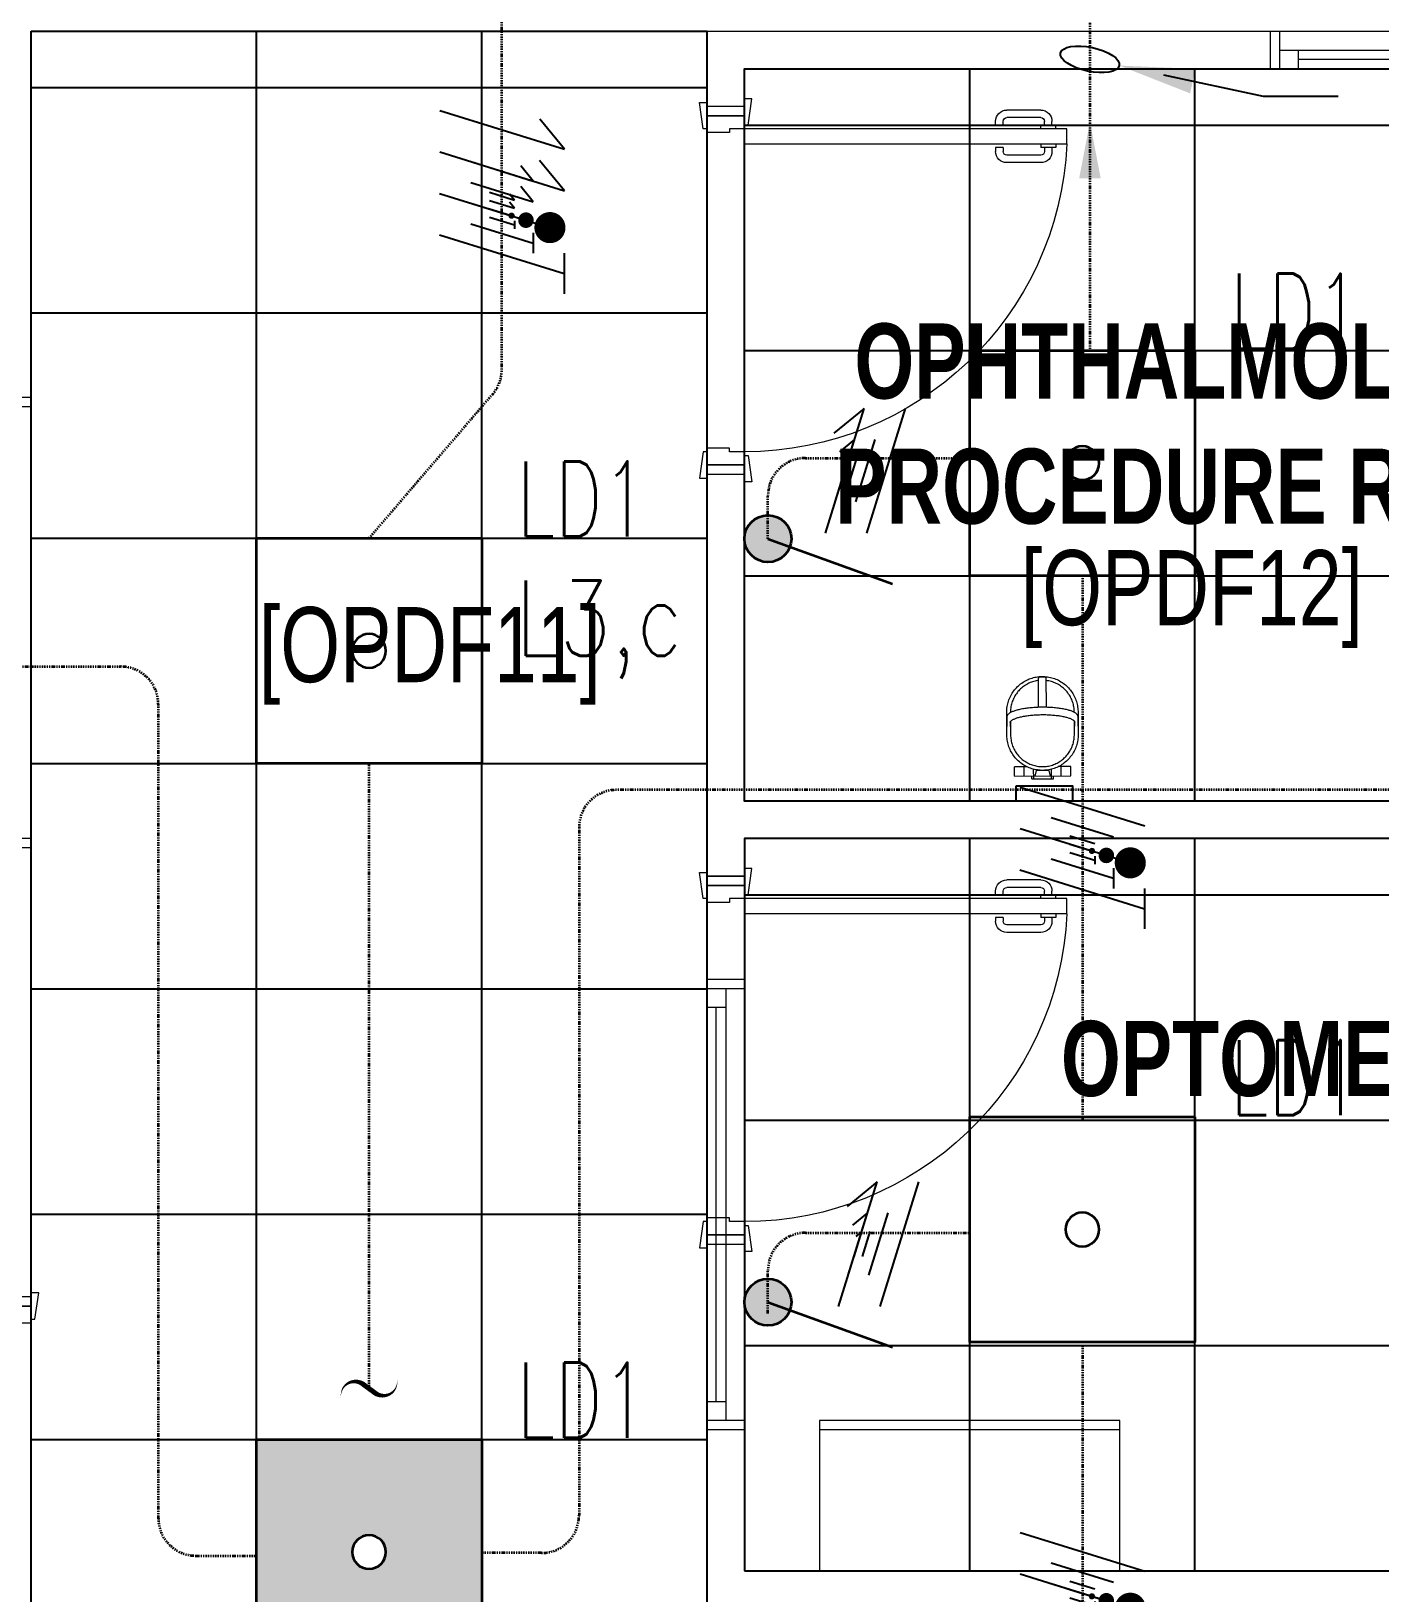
# Model space of a CAD drawing. Extents: x -12260 to 184725, y -29287 to 19916.
# Drawn here: x 14376 to 17968, y -6869 to -2710 of the extents above; entities that cross this region are included whole.
import ezdxf
from ezdxf import colors
from ezdxf.entities.mleader import LeaderData, LeaderLine
from ezdxf.enums import TextEntityAlignment as Align
from ezdxf.math import Vec2, Vec3

# ---------------------------------------------------------------- set-up
doc = ezdxf.new("R2010")
doc.units = 0
doc.header["$LTSCALE"] = 0.25
doc.linetypes.add('DASHDOT', pattern=[25.4, 12.7, -6.35, 0, -6.35])
for name, color, linetype, lineweight in [('01-First Floor-FUR$0$72_EGR_BASE_TEXT', 252, 'Continuous', 5), ('01-First Floor-FUR$0$Aluminum', 251, 'Continuous', 5), ('01-First Floor-FUR$0$LOADING', 253, 'Continuous', 5), ('01-First Floor-FUR$0$Walls', 251, 'Continuous', 5), ('01-First Floor-FUR$0$Wooden Joinery', 251, 'Continuous', 5), ('E-LITE-CIRC', 6, 'Continuous', 25), ('E-LITE-CIRC-NUMB', 6, 'Continuous', 25), ('E-LITE-CLNG', 150, 'Continuous', 35), ('E-LITE-CLNG-CNDT', 6, 'DASHDOT', 35), ('E-LITE-CLNG-CNDT @ 100', 6, 'DASHDOT', 35), ('E-LITE-CTRL', 6, 'Continuous', 25), ('E-LITE-IDEN', 6, 'Continuous', 25), ('E-LITE-SWCH @ 100', 3, 'Continuous', 35), ('E-LITE-TEXT', 6, 'Continuous', 25), ('E-POWR-WIRE', 6, 'Continuous', 25), ('E-POWR-WIRE @ 100', 6, 'Continuous', 25), ('E-POWR-WIRE @ 20', 6, 'Continuous', 25), ('E-POWR-WIRE @ 50', 6, 'Continuous', 25)]:
    doc.layers.add(name, color=color, linetype=linetype, lineweight=lineweight)
doc.layers.add('01-First Floor-FUR$0$FALSE CEILING', color=251, linetype='Continuous')
doc.layers.add('E-LIGHTING CONDUIT', color=6, linetype='Continuous')
doc.styles.add('01-First Floor-FUR$0$X3G_ENTITY_9EC9', font='swisscl.ttf', dxfattribs={"height": 0.2})
doc.styles.add('01-First Floor-FUR$0$X3G_ENTITY_9F38', font='swisscl.ttf', dxfattribs={"height": 0.2})
doc.styles.add('DC_Elc_Romans', font='elc_romans.shx', dxfattribs={"width": 0.7})
doc.styles.add('DC_SIMPLEX', font='SIMPLEX.shx', dxfattribs={"width": 0.7})

# ---------------------------------------------------------------- blocks, each defined once
blk = doc.blocks.new('*U34')
blk.add_hatch(color=256).paths.add_polyline_path([(-0.625, 0.625, 1), (-0.625, -0.625, 1)])
blk.add_line((-0.625, 0), (-3.947, 1.2))
blk.add_circle((-0.625, 0), 0.625)
at = {"layer": 'E-LITE-CTRL', "style": 'DC_SIMPLEX', "width": 0.7, "flags": 8}
blk.add_attdef('CONTROL', (-26.627, -10.116), '', height=2, rotation=360, dxfattribs=at)
at = {"layer": 'E-LITE-IDEN', "style": 'DC_SIMPLEX', "width": 0.7, "flags": 8}
blk.add_attdef('TYPE', text='', height=2, rotation=360, dxfattribs=at).set_placement((-31.991, -10.116), align=Align.RIGHT)
blk = doc.blocks.new('CD-CUT')
at = {"linetype": 'Continuous'}
blk.add_lwpolyline([(-30.4, 100, 0, 1.75, 0), (-13.9, 97.3, 1.75, 17.5, -0.545095), (15.4, 21.1, 17.5, 17.5, 0), (-15.4, -21.1, 17.5, 1.75, 0.545095), (13.9, -97.3, 1.75, 0, 0), (30.4, -100, 0, 0, 0)], format="xyseb", dxfattribs=at)
blk = doc.blocks.new('DC_Arrow-ArrowEllipse')
at = {"color": 0}
blk.add_ellipse((0, 0), major_axis=(0.4, 0), ratio=0.4, dxfattribs=at)
at = {"color": 0, "ltscale": 0.5}
blk.add_solid([(-1.4, 0.167), (-0.4, 0), (-1.4, -0.167)], dxfattribs=at)
blk = doc.blocks.new('*U17')
blk.add_hatch(color=256).paths.add_polyline_path([(-0.287, 0), (0, -1.5), (0.287, 0)])
blk = doc.blocks.new('*U24')
blk.add_lwpolyline([(-300, 300), (-300, -300), (300, -300), (300, 300)], close=True)
blk.add_circle((0, 0), 45)
at = {"layer": 'E-LITE-CIRC-NUMB', "style": 'DC_SIMPLEX', "width": 0.7, "flags": 8}
blk.add_attdef('CIRCUIT', text='', height=200, rotation=0, dxfattribs=at).set_placement((-473.9, 300), align=Align.RIGHT)
at = {"layer": 'E-LITE-CTRL', "style": 'DC_SIMPLEX', "width": 0.7, "flags": 8}
blk.add_attdef('CONTROL', (1118.9, -935), '', height=200, rotation=360, dxfattribs=at)
at = {"layer": 'E-LITE-IDEN', "style": 'DC_SIMPLEX', "width": 0.7, "flags": 8}
blk.add_attdef('TYPE', (460.4, 457.6), '', height=200, rotation=360, dxfattribs=at)
blk = doc.blocks.new('*U233')
h = blk.add_hatch(color=254)
h.dxf.hatch_style = 1
h.paths.add_polyline_path([(-300, 300), (-300, -300), (300, -300), (300, 300)])
edge = h.paths.add_edge_path(flags=16)
edge.add_arc((0, 0), 45, 0, 360)
blk.add_lwpolyline([(-300, 300), (-300, -300), (300, -300), (300, 300)], close=True)
blk.add_circle((0, 0), 45)
at = {"layer": 'E-LITE-CIRC-NUMB', "style": 'DC_SIMPLEX', "width": 0.7, "flags": 8}
blk.add_attdef('CIRCUIT', text='', height=200, rotation=0, dxfattribs=at).set_placement((-473.9, 300), align=Align.RIGHT)
at = {"layer": 'E-LITE-CTRL', "style": 'DC_SIMPLEX', "width": 0.7, "flags": 8}
blk.add_attdef('CONTROL', (1118.9, -935), '', height=200, rotation=360, dxfattribs=at)
at = {"layer": 'E-LITE-IDEN', "style": 'DC_SIMPLEX', "width": 0.7, "flags": 8}
blk.add_attdef('TYPE', (460.4, 457.6), '', height=200, rotation=360, dxfattribs=at)
blk = doc.blocks.new('*U43')
for p, q in [((-1.658, 1.617), (1.663, 0.587)), ((-1.66, 0.515), (1.66, -0.515)), ((-1.663, -0.587), (1.658, -1.617)), ((1.659, -1.078), (1.657, -2.157))]:
    blk.add_line(p, q)
at = {"const_width": 0.414}
blk.add_lwpolyline([(1.278, -0.19, 1), (1.277, -0.604, 1)], format="xyb", close=True, dxfattribs=at)
blk = doc.blocks.new('*U780')
at = {"layer": 'E-POWR-WIRE @ 100', "xscale": 100, "yscale": 100, "zscale": 100}
blk.add_blockref('*U43', (17176, -4885, -0.1), dxfattribs=at)
at = {"layer": 'E-POWR-WIRE @ 20', "xscale": 20, "yscale": 20, "zscale": 20}
blk.add_blockref('*U43', (17176, -4885, -0.1), dxfattribs=at)
at = {"layer": 'E-POWR-WIRE @ 50', "xscale": 50, "yscale": 50, "zscale": 50}
blk.add_blockref('*U43', (17176, -4885, -0.1), dxfattribs=at)
blk = doc.blocks.new('*U46')
for p, q in [((-0.515, -1.66), (0.515, 1.66)), ((0.515, 1.66), (-0.287, 1.001)), ((0.587, -1.663), (1.617, 1.658))]:
    blk.add_line(p, q)
blk = doc.blocks.new('*U830')
at = {"layer": 'E-POWR-WIRE @ 100', "xscale": 100, "yscale": 100, "zscale": 100}
blk.add_blockref('*U46', (16543.1, -3880.4), dxfattribs=at)
at = {"layer": 'E-POWR-WIRE @ 20', "xscale": 20, "yscale": 20, "zscale": 20}
blk.add_blockref('*U46', (16543.1, -3880.4), dxfattribs=at)
at = {"layer": 'E-POWR-WIRE @ 50', "xscale": 50, "yscale": 50, "zscale": 50}
blk.add_blockref('*U46', (16543.1, -3880.4), dxfattribs=at)
blk = doc.blocks.new('*U831')
at = {"layer": 'E-POWR-WIRE @ 100', "xscale": 100, "yscale": 100, "zscale": 100}
blk.add_blockref('*U46', (16578.3, -5939.8), dxfattribs=at)
at = {"layer": 'E-POWR-WIRE @ 20', "xscale": 20, "yscale": 20, "zscale": 20}
blk.add_blockref('*U46', (16578.3, -5939.8), dxfattribs=at)
at = {"layer": 'E-POWR-WIRE @ 50', "xscale": 50, "yscale": 50, "zscale": 50}
blk.add_blockref('*U46', (16578.3, -5939.8), dxfattribs=at)
blk = doc.blocks.new('*U858')
at = {"layer": 'E-POWR-WIRE @ 100', "xscale": 100, "yscale": 100, "zscale": 100}
blk.add_blockref('*U43', (17176, -6870, -0.1), dxfattribs=at)
at = {"layer": 'E-POWR-WIRE @ 20', "xscale": 20, "yscale": 20, "zscale": 20}
blk.add_blockref('*U43', (17176, -6870, -0.1), dxfattribs=at)
at = {"layer": 'E-POWR-WIRE @ 50', "xscale": 50, "yscale": 50, "zscale": 50}
blk.add_blockref('*U43', (17176, -6870, -0.1), dxfattribs=at)
blk = doc.blocks.new('*U42')
for p, q in [((-1.655, 2.719), (1.665, 1.689)), ((1.665, 1.689), (1.006, 2.491)), ((-1.658, 1.617), (1.663, 0.587)), ((1.663, 0.587), (1.004, 1.389)), ((-1.66, 0.515), (1.66, -0.515)), ((-1.663, -0.587), (1.658, -1.617)), ((1.659, -1.078), (1.657, -2.157))]:
    blk.add_line(p, q)
at = {"const_width": 0.414}
blk.add_lwpolyline([(1.278, -0.19, 1), (1.277, -0.604, 1)], format="xyb", close=True, dxfattribs=at)
blk = doc.blocks.new('*U944')
at = {"layer": 'E-POWR-WIRE @ 100', "xscale": 100, "yscale": 100, "zscale": 100}
blk.add_blockref('*U42', (15630, -3193.3), dxfattribs=at)
at = {"layer": 'E-POWR-WIRE @ 20', "xscale": 20, "yscale": 20, "zscale": 20}
blk.add_blockref('*U42', (15630, -3193.3), dxfattribs=at)
at = {"layer": 'E-POWR-WIRE @ 50', "xscale": 50, "yscale": 50, "zscale": 50}
blk.add_blockref('*U42', (15630, -3193.3), dxfattribs=at)
blk = doc.blocks.new('01-First Floor-FUR$0$A$C72370EFE')
at = {"layer": '01-First Floor-FUR$0$Wooden Joinery'}
for p, q in [((-0.01, -0.04), (-0.02, -0.04)), ((-0.01, -0.03), (-0.01, -0.07)), ((0, -0.03), (-0.01, -0.03)), ((0.04, -0.03), (0.05, -0.03)), ((0.05, -0.03), (0.05, -0.07)), ((0.05, -0.04), (0.06, -0.04)), ((-0.05, -0.07), (-0.05, -0.16)), ((-0.03, -0.07), (-0.03, -0.16)), ((-0.01, -0.06), (-0.02, -0.06)), ((0, -0.07), (-0.01, -0.07)), ((0.04, -0.07), (0.05, -0.07)), ((0.05, -0.06), (0.06, -0.06)), ((0.07, -0.07), (0.07, -0.16)), ((0.09, -0.07), (0.09, -0.16)), ((-0.01, -0.17), (-0.02, -0.17)), ((-0.01, -0.19), (-0.02, -0.19)), ((-0.01, -0.17), (-0.01, -0.19)), ((0.05, -0.17), (0.06, -0.17)), ((0.05, -0.17), (0.05, -0.19)), ((0.05, -0.19), (0.06, -0.19))]:
    blk.add_line(p, q, dxfattribs=at)
for centre, radius, start, end in [((-0.02, -0.07), 0.03, 90, 180), ((0.06, -0.07), 0.03, 0, 90), ((-0.02, -0.07), 0.01, 90, 180), ((0.06, -0.07), 0.01, 0, 90), ((-0.02, -0.16), 0.03, 180, 270), ((-0.02, -0.16), 0.01, 180, 270), ((0.06, -0.16), 0.01, 270, 0), ((0.06, -0.16), 0.03, 270, 0)]:
    blk.add_arc(centre, radius, start, end, dxfattribs=at)
blk = doc.blocks.new('01-First Floor-FUR$0$A$C5DAD61B4')
at = {"layer": '01-First Floor-FUR$0$Wooden Joinery'}
for points in [[(80, 959.1), (80, 969.1), (10, 979.1), (10, 959.1)], [(940, 959.1), (940, 969.1), (1010, 979.1), (1010, 959.1)], [(70, 859.1), (70, 849.1), (0, 839.1), (0, 859.1)], [(120, 859.1), (120, 0), (80, 0), (80, 859.1)], [(950, 859.1), (950, 849.1), (1020, 839.1), (1020, 859.1)]]:
    blk.add_lwpolyline(points, close=True, dxfattribs=at)
for points in [[(45, 859.1), (45, 959.1), (20, 959.1), (20, 859.1), (45, 859.1)], [(45, 859.1), (80, 859.1), (80, 899.1), (90, 899.1), (90, 959.1), (45, 959.1), (45, 859.1)], [(975, 859.1), (940, 859.1), (940, 899.1), (930, 899.1), (930, 959.1), (975, 959.1), (975, 859.1)], [(975, 859.1), (975, 959.1), (1000, 959.1), (1000, 859.1), (975, 859.1)]]:
    blk.add_lwpolyline(points, dxfattribs=at)
blk.add_arc((80, 859.1), 860, 272.666, 0, dxfattribs=at)
at = {"layer": '01-First Floor-FUR$0$Wooden Joinery', "xscale": 999.9999999998854, "yscale": 999.9999999998854, "zscale": 999.9999999998854, "rotation": 180}
blk.add_blockref('01-First Floor-FUR$0$A$C72370EFE', (120, 0), dxfattribs=at)
blk = doc.blocks.new('01-First Floor-FUR$0$ME12818-P')
for p, q in [((-0.0262, 0.1712), (0.0316, 0.1712)), ((-0.0262, 0.1712), (-0.0262, 0.1635)), ((-0.0212, 0.1712), (-0.0212, 0.145)), ((0.0266, 0.1712), (0.0266, 0.145)), ((0.0316, 0.1712), (0.0316, 0.1635)), ((-0.0723, 0.1635), (0.0777, 0.1635)), ((-0.0723, 0.1635), (-0.0723, 0.1385)), ((-0.0389, 0.1385), (-0.0723, 0.1385)), ((-0.0468, 0.1635), (-0.0468, 0.1385)), ((-0.0148, 0.1485), (-0.0184, 0.1635)), ((0.0202, 0.1485), (-0.0148, 0.1485)), ((-0.0123, 0.1485), (-0.0123, 0.1471)), ((0.0177, 0.1471), (0.0177, 0.1485)), ((0.0238, 0.1635), (0.0202, 0.1485)), ((0.0777, 0.1385), (0.0442, 0.1385)), ((0.0521, 0.1635), (0.0521, 0.1385)), ((0.0777, 0.1635), (0.0777, 0.1385)), ((-0.0923, 0.0534), (-0.0923, -0.0066)), ((-0.0823, 0.018), (-0.0823, 0.0534)), ((0.0877, 0.0534), (0.0877, 0.018)), ((0.0977, -0.0066), (0.0977, 0.0534)), ((-0.0913, 0.0311), (-0.0913, 0.0053)), ((-0.0833, 0.0208), (-0.0833, 0.0311)), ((0.0887, 0.0311), (0.0887, 0.0208)), ((0.0967, 0.0053), (0.0967, 0.0311)), ((-0.0823, -0.0066), (-0.0823, -0.006)), ((-0.0053, -0.0205), (0.0107, -0.0205)), ((0.0877, -0.0061), (0.0877, -0.0066)), ((-0.0053, -0.0996), (-0.0058, -0.0996)), ((0.0107, -0.0996), (-0.0053, -0.0996)), ((0.0111, -0.0996), (0.0107, -0.0996))]:
    blk.add_line(p, q)
at = {"flags": 128}
for points in [[(0.0977, 0.0534), (0.0976, 0.0572), (0.0974, 0.061), (0.097, 0.0648), (0.0965, 0.0685), (0.0958, 0.0723), (0.095, 0.076), (0.094, 0.0796), (0.0929, 0.0833), (0.0916, 0.0869), (0.0902, 0.0904), (0.0886, 0.0939), (0.087, 0.0973), (0.0851, 0.1006), (0.0832, 0.1038), (0.0811, 0.107), (0.0789, 0.1101), (0.0766, 0.1131), (0.0741, 0.116), (0.0716, 0.1188), (0.0689, 0.1215), (0.0661, 0.1241), (0.0632, 0.1266), (0.0602, 0.129), (0.0572, 0.1312), (0.054, 0.1333), (0.0508, 0.1353), (0.0475, 0.1372), (0.0441, 0.1389), (0.0406, 0.1405), (0.0371, 0.1419), (0.0335, 0.1432), (0.0299, 0.1444), (0.0263, 0.1454), (0.0226, 0.1463), (0.0188, 0.147), (0.0151, 0.1476), (0.0113, 0.148), (0.0075, 0.1483), (0.0037, 0.1484), (-0.0001, 0.1483), (-0.0039, 0.1482), (-0.0077, 0.1478), (-0.0114, 0.1473), (-0.0152, 0.1467), (-0.0189, 0.1459), (-0.0226, 0.145), (-0.0262, 0.1439), (-0.0298, 0.1427), (-0.0334, 0.1413), (-0.0368, 0.1398), (-0.0403, 0.1381), (-0.0436, 0.1363), (-0.0469, 0.1344), (-0.0501, 0.1324), (-0.0532, 0.1302), (-0.0562, 0.1279), (-0.0592, 0.1255), (-0.062, 0.1229), (-0.0647, 0.1203), (-0.0674, 0.1176), (-0.0699, 0.1147), (-0.0723, 0.1118), (-0.0745, 0.1087), (-0.0767, 0.1056), (-0.0787, 0.1024), (-0.0806, 0.0991), (-0.0824, 0.0957), (-0.084, 0.0923), (-0.0855, 0.0888), (-0.0868, 0.0852), (-0.088, 0.0816), (-0.0891, 0.078), (-0.09, 0.0743), (-0.0907, 0.0705), (-0.0914, 0.0668), (-0.0918, 0.063), (-0.0921, 0.0592), (-0.0923, 0.0554), (-0.0923, 0.0534)], [(-0.0823, 0.0534), (-0.0822, 0.0568), (-0.082, 0.0602), (-0.0817, 0.0636), (-0.0812, 0.0669), (-0.0806, 0.0703), (-0.0799, 0.0736), (-0.079, 0.0769), (-0.078, 0.0801), (-0.0769, 0.0833), (-0.0756, 0.0865), (-0.0742, 0.0896), (-0.0727, 0.0926), (-0.0711, 0.0956), (-0.0693, 0.0985), (-0.0675, 0.1014), (-0.0655, 0.1041), (-0.0634, 0.1068), (-0.0612, 0.1094), (-0.0589, 0.1119), (-0.0565, 0.1144), (-0.054, 0.1167), (-0.0515, 0.1189), (-0.0488, 0.121), (-0.0461, 0.123), (-0.0432, 0.1249), (-0.0403, 0.1267), (-0.0374, 0.1284), (-0.0343, 0.1299), (-0.0313, 0.1313), (-0.0281, 0.1326), (-0.0249, 0.1338), (-0.0217, 0.1348), (-0.0184, 0.1357), (-0.0151, 0.1365), (-0.0118, 0.1371), (-0.0084, 0.1377), (-0.005, 0.138), (-0.0016, 0.1383), (0.0018, 0.1384), (0.0052, 0.1383), (0.0086, 0.1382), (0.012, 0.1379), (0.0153, 0.1374), (0.0187, 0.1369), (0.022, 0.1362), (0.0253, 0.1353), (0.0286, 0.1344), (0.0318, 0.1333), (0.0349, 0.132), (0.0381, 0.1307), (0.0411, 0.1292), (0.0441, 0.1276), (0.0471, 0.1259), (0.0499, 0.1241), (0.0527, 0.1221), (0.0554, 0.1201), (0.058, 0.1179), (0.0606, 0.1156), (0.063, 0.1133), (0.0654, 0.1108), (0.0676, 0.1082), (0.0698, 0.1056), (0.0718, 0.1029), (0.0737, 0.1001), (0.0755, 0.0972), (0.0772, 0.0943), (0.0788, 0.0912), (0.0803, 0.0882), (0.0816, 0.085), (0.0828, 0.0819), (0.0839, 0.0786), (0.0848, 0.0754), (0.0856, 0.0721), (0.0863, 0.0687), (0.0868, 0.0654), (0.0873, 0.062), (0.0875, 0.0586), (0.0877, 0.0552), (0.0877, 0.0534)], [(-0.0913, 0.0053), (-0.0912, 0.004), (-0.0909, 0.0028), (-0.0905, 0.0016), (-0.0898, 0.0005), (-0.089, -0.0007), (-0.0881, -0.0017), (-0.0871, -0.0028), (-0.0859, -0.0038), (-0.0845, -0.0047), (-0.0831, -0.0057), (-0.0815, -0.0066), (-0.0798, -0.0075), (-0.078, -0.0083), (-0.076, -0.0092), (-0.0739, -0.01), (-0.0718, -0.0108), (-0.0695, -0.0116), (-0.067, -0.0123), (-0.0645, -0.013), (-0.0619, -0.0137), (-0.0592, -0.0144), (-0.0563, -0.015), (-0.0534, -0.0156), (-0.0504, -0.0162), (-0.0473, -0.0167), (-0.0442, -0.0172), (-0.0409, -0.0177), (-0.0376, -0.0181), (-0.0343, -0.0185), (-0.0308, -0.0189), (-0.0274, -0.0192), (-0.0238, -0.0195), (-0.0203, -0.0198), (-0.0167, -0.02), (-0.013, -0.0202), (-0.0094, -0.0203), (-0.0057, -0.0204), (-0.002, -0.0205), (0.0017, -0.0205), (0.0054, -0.0205), (0.0091, -0.0204), (0.0128, -0.0204), (0.0164, -0.0202), (0.0201, -0.0201), (0.0237, -0.0199), (0.0273, -0.0196), (0.0309, -0.0194), (0.0344, -0.0191), (0.0378, -0.0187), (0.0412, -0.0183), (0.0446, -0.0179), (0.0478, -0.0175), (0.051, -0.017), (0.0542, -0.0165), (0.0572, -0.0159), (0.0602, -0.0153), (0.063, -0.0147), (0.0658, -0.0141), (0.0685, -0.0134), (0.0711, -0.0127), (0.0735, -0.012), (0.0759, -0.0112), (0.0782, -0.0104), (0.0803, -0.0096), (0.0823, -0.0088), (0.0842, -0.008), (0.086, -0.0071), (0.0876, -0.0062), (0.0892, -0.0052), (0.0906, -0.0043), (0.0918, -0.0033), (0.093, -0.0023), (0.094, -0.0012), (0.0948, -0.0002), (0.0955, 0.001), (0.0961, 0.0022), (0.0965, 0.0034), (0.0967, 0.0046), (0.0967, 0.0053)], [(-0.0833, 0.0208), (-0.0833, 0.0202), (-0.0831, 0.0195), (-0.0829, 0.0189), (-0.0825, 0.0182), (-0.082, 0.0175), (-0.0813, 0.0167), (-0.0805, 0.016), (-0.0796, 0.0152), (-0.0785, 0.0144), (-0.0773, 0.0136), (-0.076, 0.0128), (-0.0745, 0.012), (-0.0729, 0.0113), (-0.0711, 0.0105), (-0.0692, 0.0098), (-0.0672, 0.009), (-0.0651, 0.0083), (-0.0629, 0.0077), (-0.0606, 0.007), (-0.0581, 0.0064), (-0.0556, 0.0057), (-0.053, 0.0052), (-0.0502, 0.0046), (-0.0474, 0.0041), (-0.0445, 0.0036), (-0.0416, 0.0031), (-0.0385, 0.0027), (-0.0354, 0.0022), (-0.0322, 0.0019), (-0.029, 0.0015), (-0.0257, 0.0012), (-0.0224, 0.0009), (-0.019, 0.0007), (-0.0156, 0.0005), (-0.0122, 0.0003), (-0.0087, 0.0002), (-0.0052, 0.0001), (-0.0017, 0), (0.0017, 0), (0.0052, 0), (0.0087, 0), (0.0122, 0.0001), (0.0157, 0.0002), (0.0191, 0.0004), (0.0226, 0.0006), (0.026, 0.0008), (0.0293, 0.0011), (0.0326, 0.0014), (0.0359, 0.0017), (0.0391, 0.002), (0.0422, 0.0024), (0.0453, 0.0029), (0.0483, 0.0033), (0.0513, 0.0038), (0.0541, 0.0043), (0.0569, 0.0049), (0.0596, 0.0054), (0.0622, 0.006), (0.0647, 0.0067), (0.067, 0.0073), (0.0693, 0.008), (0.0715, 0.0087), (0.0736, 0.0094), (0.0755, 0.0101), (0.0773, 0.0109), (0.079, 0.0116), (0.0806, 0.0124), (0.082, 0.0132), (0.0833, 0.014), (0.0844, 0.0147), (0.0854, 0.0155), (0.0863, 0.0163), (0.087, 0.0171), (0.0876, 0.0178), (0.0881, 0.0185), (0.0884, 0.0192), (0.0886, 0.0198), (0.0887, 0.0204), (0.0887, 0.0208)], [(-0.0923, -0.0066), (-0.0922, -0.0104), (-0.092, -0.0142), (-0.0916, -0.018), (-0.0911, -0.0217), (-0.0904, -0.0255), (-0.0896, -0.0292), (-0.0886, -0.0329), (-0.0875, -0.0365), (-0.0862, -0.0401), (-0.0848, -0.0436), (-0.0833, -0.0471), (-0.0816, -0.0505), (-0.0797, -0.0538), (-0.0778, -0.0571), (-0.0757, -0.0603), (-0.0735, -0.0633), (-0.0712, -0.0663), (-0.0687, -0.0693), (-0.0662, -0.0721), (-0.0635, -0.0748), (-0.0607, -0.0774), (-0.0578, -0.0798), (-0.0549, -0.0822), (-0.0518, -0.0844), (-0.0486, -0.0866), (-0.0454, -0.0885), (-0.0421, -0.0904), (-0.0387, -0.0921), (-0.0352, -0.0937), (-0.0317, -0.0952), (-0.0282, -0.0965), (-0.0245, -0.0976), (-0.0209, -0.0986), (-0.0172, -0.0995), (-0.0135, -0.1002), (-0.0097, -0.1008), (-0.0059, -0.1012), (-0.0021, -0.1015), (0.0017, -0.1016), (0.0055, -0.1016), (0.0093, -0.1014), (0.013, -0.101), (0.0168, -0.1006), (0.0206, -0.0999), (0.0243, -0.0991), (0.028, -0.0982), (0.0316, -0.0971), (0.0352, -0.0959), (0.0387, -0.0945), (0.0422, -0.093), (0.0456, -0.0913), (0.049, -0.0896), (0.0523, -0.0876), (0.0555, -0.0856), (0.0586, -0.0834), (0.0616, -0.0811), (0.0646, -0.0787), (0.0674, -0.0762), (0.0701, -0.0735), (0.0727, -0.0708), (0.0753, -0.0679), (0.0776, -0.065), (0.0799, -0.0619), (0.0821, -0.0588), (0.0841, -0.0556), (0.086, -0.0523), (0.0878, -0.0489), (0.0894, -0.0455), (0.0909, -0.042), (0.0922, -0.0384), (0.0934, -0.0348), (0.0945, -0.0312), (0.0954, -0.0275), (0.0961, -0.0238), (0.0967, -0.02), (0.0972, -0.0162), (0.0975, -0.0125), (0.0977, -0.0087), (0.0977, -0.0066)], [(-0.0073, -0.091), (-0.0099, -0.0907), (-0.0133, -0.0901), (-0.0166, -0.0894), (-0.0199, -0.0886), (-0.0232, -0.0876), (-0.0264, -0.0865), (-0.0296, -0.0853), (-0.0327, -0.0839), (-0.0357, -0.0824), (-0.0387, -0.0808), (-0.0417, -0.0791), (-0.0445, -0.0773), (-0.0473, -0.0753), (-0.05, -0.0733), (-0.0527, -0.0711), (-0.0552, -0.0689), (-0.0576, -0.0665), (-0.06, -0.064), (-0.0622, -0.0615), (-0.0644, -0.0588), (-0.0664, -0.0561), (-0.0683, -0.0533), (-0.0701, -0.0504), (-0.0718, -0.0475), (-0.0734, -0.0445), (-0.0749, -0.0414), (-0.0762, -0.0383), (-0.0774, -0.0351), (-0.0785, -0.0319), (-0.0794, -0.0286), (-0.0802, -0.0253), (-0.0809, -0.022), (-0.0815, -0.0186), (-0.0819, -0.0152), (-0.0821, -0.0118), (-0.0823, -0.0084), (-0.0823, -0.0066)], [(-0.0073, -0.0204), (-0.0073, -0.0976)], [(0.0877, -0.0066), (0.0876, -0.01), (0.0874, -0.0134), (0.0871, -0.0168), (0.0866, -0.0202), (0.086, -0.0235), (0.0853, -0.0268), (0.0844, -0.0301), (0.0834, -0.0334), (0.0822, -0.0366), (0.081, -0.0397), (0.0796, -0.0428), (0.0781, -0.0459), (0.0765, -0.0488), (0.0747, -0.0518), (0.0728, -0.0546), (0.0709, -0.0574), (0.0688, -0.0601), (0.0666, -0.0627), (0.0643, -0.0652), (0.0619, -0.0676), (0.0594, -0.0699), (0.0569, -0.0721), (0.0542, -0.0742), (0.0514, -0.0762), (0.0486, -0.0781), (0.0457, -0.0799), (0.0428, -0.0816), (0.0397, -0.0831), (0.0366, -0.0845), (0.0335, -0.0858), (0.0303, -0.087), (0.0271, -0.088), (0.0238, -0.089), (0.0205, -0.0897), (0.0171, -0.0904), (0.0138, -0.0909), (0.0127, -0.091)], [(0.0127, -0.0976), (0.0127, -0.0204)], [(-0.0059, -0.0995), (-0.0062, -0.0994), (-0.0066, -0.0992), (-0.0069, -0.0989), (-0.0071, -0.0985), (-0.0073, -0.0981), (-0.0073, -0.0976)], [(0.0127, -0.0976), (0.0126, -0.0981), (0.0125, -0.0985), (0.0123, -0.0989), (0.0119, -0.0992), (0.0116, -0.0994), (0.0113, -0.0995)]]:
    blk.add_lwpolyline(points, dxfattribs=at)
for centre, major_axis, start_param, end_param in [((-0.0053, -0.02), (0.002, 0), 3.665191, 4.712389), ((0.0107, -0.02), (-0.002, 0), 1.570796, 2.617994)]:
    blk.add_ellipse(centre, major_axis=major_axis, ratio=0.262075, start_param=start_param, end_param=end_param)
blk = doc.blocks.new('01-First Floor-FUR$0$GF21027-P')
at = {"layer": '01-First Floor-FUR$0$LOADING'}
for p, q in [((0.4, 0.4), (-0.4, 0.4)), ((-0.4, 0.4), (-0.4, 0)), ((0.4, 0), (0.4, 0.4)), ((-0.4, 0.025), (0.4, 0.025)), ((-0.4, 0), (0.4, 0))]:
    blk.add_line(p, q, dxfattribs=at)
blk = doc.blocks.new('01-First Floor-FUR$0$A$C37be4daf')
at = {"layer": '01-First Floor-FUR$0$Aluminum'}
for p, q in [((1416, 598.2), (216, 598.2)), ((241, 498.2), (241, 598.2)), ((291, 548.2), (291, 598.2)), ((1341, 548.2), (1341, 598.2)), ((1391, 498.2), (1391, 598.2)), ((1391, 548.2), (241, 548.2)), ((291, 573.2), (1341, 573.2)), ((1416, 498.2), (216, 498.2))]:
    blk.add_line(p, q, dxfattribs=at)
at = {"layer": '01-First Floor-FUR$0$Walls'}
for p, q in [((216, 498.2), (216, 598.2)), ((1416, 498.2), (1416, 598.2))]:
    blk.add_line(p, q, dxfattribs=at)
blk = doc.blocks.new('01-First Floor-FUR')
at = {"layer": '01-First Floor-FUR$0$FALSE CEILING', "linetype": 'Continuous'}
for p, q in [((14976, -10660), (14976, -2710)), ((15576, -10660), (15576, -2710)), ((16876, -4760), (16876, -2810)), ((16876, -4760), (16876, -2810)), ((17476, -4760), (17476, -2810)), ((17476, -4760), (17476, -2810)), ((14376, -2860), (16176, -2860)), ((16276, -2960), (20276, -2960)), ((16276, -2960), (20276, -2960)), ((14376, -3460), (16176, -3460)), ((16276, -3560), (20276, -3560)), ((16276, -3560), (20276, -3560)), ((14376, -4060), (16176, -4060)), ((16276, -4160), (20276, -4160)), ((16276, -4160), (20276, -4160)), ((14376, -4660), (16176, -4660)), ((16876, -6810), (16876, -4860)), ((17476, -6810), (17476, -4860)), ((16276, -5010), (20276, -5010)), ((14376, -5260), (16176, -5260)), ((16276, -5610), (20276, -5610)), ((14376, -5860), (16176, -5860)), ((16276, -6210), (20276, -6210)), ((14376, -6460), (16176, -6460))]:
    blk.add_line(p, q, dxfattribs=at)
at = {"layer": '01-First Floor-FUR$0$FALSE CEILING'}
for points in [[(14376, -2710), (16176, -2710), (16176, -10660), (14376, -10660)], [(20276, -4760), (16276, -4760), (16276, -2810), (20276, -2810)], [(16276, -6810), (20276, -6810), (20276, -4860), (16276, -4860)]]:
    blk.add_lwpolyline(points, close=True, dxfattribs=at)
at = {"layer": '01-First Floor-FUR$0$FALSE CEILING', "extrusion": (4.6879e-08, -1.66552e-10, 1), "elevation": -0.1}
blk.add_lwpolyline([(17000.1, -4720), (17150.1, -4720), (17150.1, -4760), (17000.1, -4760)], close=True, dxfattribs=at)
at = {"layer": '01-First Floor-FUR$0$LOADING', "extrusion": (4.6879e-08, -1.66552e-10, 1), "elevation": -0.1}
blk.add_lwpolyline([(17000.1, -4720), (17150.1, -4720), (17150.1, -4760), (17000.1, -4760)], close=True, dxfattribs=at)
at = {"layer": '01-First Floor-FUR$0$Walls'}
for p, q in [((14376, -2710), (14376, -6080)), ((16176, -2710), (23315.6, -2710)), ((16176, -2910), (16176, -2710)), ((16276, -2810), (20276, -2810)), ((16276, -2910, 0), (16276, -2810)), ((16176, -2910), (16276, -2910)), ((16176, -4960), (16176, -3850)), ((16276, -3850), (16276, -4760)), ((16176, -3890), (16276, -3890)), ((16276, -4760), (20276, -4760)), ((16276, -4860), (16276, -4960)), ((20276, -4860), (16276, -4860)), ((16276, -4960), (16176, -4960)), ((16176, -7650), (16176, -5940)), ((16176, -5940), (16276, -5940)), ((16276, -5940), (16276, -6810)), ((20276, -6810), (16276, -6810))]:
    blk.add_line(p, q, dxfattribs=at)
for p, rotation in [((19092, -2211.8), 180), ((14874.2, -5101), 90), ((16774.2, -6651), 90)]:
    blk.add_blockref('01-First Floor-FUR$0$A$C37be4daf', p, dxfattribs=dict(rotation=rotation))
at = {"layer": '01-First Floor-FUR$0$LOADING', "extrusion": (4.73306e-08, -1.44096e-21, 1), "xscale": -1000, "yscale": 999.9999999999999, "zscale": 999.9999999999999, "rotation": 180.2454464877884}
blk.add_blockref('01-First Floor-FUR$0$ME12818-P', (17066.9, -4530, -0.1), dxfattribs=at)
at = {"layer": '01-First Floor-FUR$0$LOADING', "color": 1, "xscale": 1000, "yscale": 1000, "zscale": 1000, "rotation": 180.0000000209116}
blk.add_blockref('01-First Floor-FUR$0$GF21027-P', (16876, -6410, -0.1), dxfattribs=at)
at = {"layer": '01-First Floor-FUR$0$Wooden Joinery', "xscale": -1}
for p, rotation in [((17135.1, -2890), 90), ((17135.1, -4940), 90), ((13416.9, -7080), 270.0000000000001)]:
    blk.add_blockref('01-First Floor-FUR$0$A$C5DAD61B4', p, dxfattribs=dict(at, rotation=rotation))
at = {"layer": '01-First Floor-FUR$0$72_EGR_BASE_TEXT', "insert": (17519.8, -3488.2, 0), "char_height": 200, "width": 2718.422, "attachment_point": 2, "style": '01-First Floor-FUR$0$X3G_ENTITY_9EC9'}
blk.add_mtext('{\\fSwis721 LtCn BT|b1|i0|c0|p34;OPHTHALMOLOGY PROCEDURE ROOM}', dxfattribs=at)
at = {"layer": '01-First Floor-FUR$0$72_EGR_BASE_TEXT', "char_height": 200, "attachment_point": 2}
for s, insert, style in [('[OPDF12]', (17467.8, -4091.8, 0), '01-First Floor-FUR$0$X3G_ENTITY_9F38'), ('[OPDF11]', (15438, -4243.5, 0), '01-First Floor-FUR$0$X3G_ENTITY_9F38'), ('{\\fSwis721 LtCn BT|b1|i0|c0|p34;OPTOMETRY PREPARATION}', (18542.5, -5345.6, 0), '01-First Floor-FUR$0$X3G_ENTITY_9EC9')]:
    blk.add_mtext(s, dxfattribs=dict(at, insert=insert, style=style))

msp = doc.modelspace()

# ---------------------------------------------------------------- linework, layer by layer
at = {"layer": 'E-LITE-CLNG-CNDT'}
for points, elevation in [([(7629.2, 2768.9), (7629.2, -2443.6, 0.414214), (7729.2, -2543.6), (17096.2, -2543.6, -0.414214), (17196.2, -2643.6), (17196.2, -3560)], 0), ([(16338.5, -6124.7), (16338.5, -6010, -0.414214), (16438.5, -5910), (16876, -5910)], -0.1)]:
    msp.add_lwpolyline(points, format="xyb", dxfattribs=dict(at, elevation=elevation))
for points in [[(15276, -4060), (15605.6, -3676.1, 0.179247), (15629.7, -3611), (15629.7, -1155.2)], [(16338.5, -4061.4), (16338.5, -3946.7, -0.414214), (16438.5, -3846.7), (16876, -3846.7)]]:
    msp.add_lwpolyline(points, format="xyb", dxfattribs=at)
at = {"layer": 'E-LITE-CLNG-CNDT', "color": 1, "elevation": -0.2}
msp.add_lwpolyline([(19276, -3859.6), (19082.8, -3859.6, 0.414214), (18982.8, -3959.6), (18982.8, -4630.4, -0.414214), (18882.8, -4730.4), (15935.2, -4730.4, 0.414214), (15835.2, -4830.4), (15835.2, -6662.6, -0.414214), (15735.2, -6762.6), (15576, -6762.6)], format="xyb", dxfattribs=at)
at = {"layer": 'E-LITE-CLNG-CNDT', "color": 1}
msp.add_lwpolyline([(11176, -4160), (11176, -4302.1, 0.414214), (11276, -4402.1), (14614.6, -4402.1, -0.414214), (14714.6, -4502.1), (14714.6, -6669.8, 0.414214), (14814.6, -6769.8), (14976, -6769.8)], format="xyb", dxfattribs=at)
at = {"layer": 'E-LITE-CLNG-CNDT', "elevation": -0.1}
for points in [[(17176, -4160), (17176, -5610)], [(17176, -6210), (17176, -7530)]]:
    msp.add_lwpolyline(points, dxfattribs=at)
at = {"layer": 'E-LITE-CLNG-CNDT'}
msp.add_lwpolyline([(15276, -6324.8), (15276, -4660)], dxfattribs=at)

# ---------------------------------------------------------------- block references
at = {"layer": 'E-LIGHTING CONDUIT', "xscale": 0.762, "yscale": 0.762, "zscale": 0.762, "rotation": 270}
msp.add_blockref('CD-CUT', (15276, -6324.8), dxfattribs=at)
at = {"layer": 'E-LITE-CLNG'}
ref = msp.add_blockref('*U24', (17176, -3860, -0.1), dxfattribs=dict(at, xscale=-1))
ref.add_attrib('TYPE', 'LD1', (17569.5, -3555.5, -0.1), dxfattribs={"layer": 'E-LITE-IDEN', "height": 200, "rotation": 0, "style": 'DC_SIMPLEX', "width": 0.7, "flags": 8})
ref = msp.add_blockref('*U24', (15276, -4360), dxfattribs=dict(at, xscale=-1))
ref.add_attrib('TYPE', 'LD1', (15669.5, -4055.5), dxfattribs={"layer": 'E-LITE-IDEN', "height": 200, "rotation": 0, "style": 'DC_SIMPLEX', "width": 0.7, "flags": 8})
ref = msp.add_blockref('*U24', (17176, -5901.2, -0.2), dxfattribs=dict(at, xscale=-1))
ref.add_attrib('TYPE', 'LD1', (17569.5, -5596.7, -0.2), dxfattribs={"layer": 'E-LITE-IDEN', "height": 200, "rotation": 0, "style": 'DC_SIMPLEX', "width": 0.7, "flags": 8})
ref = msp.add_blockref('*U233', (15276, -6760), dxfattribs=dict(at, xscale=-1))
ref.add_attrib('TYPE', 'LD1', (15669.5, -6455.5), dxfattribs={"layer": 'E-LITE-IDEN', "height": 200, "rotation": 0, "style": 'DC_SIMPLEX', "width": 0.7, "flags": 8})
at = {"layer": 'E-LITE-CLNG-CNDT'}
msp.add_blockref('01-First Floor-FUR', (0, 0), dxfattribs=at)
at = {"layer": 'E-LITE-CLNG-CNDT @ 100', "xscale": 100, "yscale": 100, "zscale": 100, "rotation": 180}
msp.add_blockref('*U17', (17196.2, -3101.8, 0), dxfattribs=at)
at = {"layer": 'E-LITE-SWCH @ 100', "xscale": 100, "yscale": 100, "zscale": 100, "rotation": 180}
for p in [(16276, -4061.4), (16276, -6094.6)]:
    msp.add_blockref('*U34', p, dxfattribs=at)
at = {"layer": 'E-POWR-WIRE'}
for name in ['*U944', '*U830', '*U780', '*U831', '*U858']:
    msp.add_blockref(name, (0, 0), dxfattribs=at)

# ---------------------------------------------------------------- texts
at = {"layer": 'E-LITE-CIRC', "style": 'DC_SIMPLEX', "width": 0.8}
msp.add_text('L3,c', height=200, rotation=0, dxfattribs=at).set_placement((15666.2, -4373, 0))

# ---------------------------------------------------------------- leaders
at = {"layer": 'E-LITE-TEXT'}
ml = msp.add_multileader_mtext('Standard', dxfattribs=at)
ml.set_content('TO LP-F1/L11', color=256, style='DC_Elc_Romans')
ml.set_leader_properties(color=45)
ml.set_arrow_properties(name='DC_Arrow-ArrowEllipse')
ml.build(insert=Vec2(0, 0))
ml.multileader.update_dxf_attribs({"dogleg_length": 2, "arrow_head_size": 200, "scale": 100})
ctx = ml.context
ctx.base_point, ctx.scale, ctx.char_height, ctx.arrow_head_size, ctx.landing_gap_size, ctx.plane_origin = Vec3(17857.6, -2882.5), 100, 200, 200, 200, Vec3(11594.6, -854.7)
notes = []
notes.append((ctx, [(0, (1, 1, 0), (17657.6, -2882.5), (1, 0), 200, [(0, [(17196.2, -2784.9)], 0, [])])]))
ctx.mtext.insert, ctx.mtext.flow_direction = Vec3(18057.6, -2749.2), 5
for ctx, leaders in notes:
    for number, flags, end, landing, length, lines in leaders:
        leader = LeaderData()
        leader.index, (leader.has_last_leader_line, leader.has_dogleg_vector, leader.attachment_direction) = number, flags
        leader.last_leader_point, leader.dogleg_vector, leader.dogleg_length = Vec3(end), Vec3(landing), length
        for number, points, colour, breaks in lines:
            line = LeaderLine()
            line.index, line.vertices, line.color, line.breaks = number, Vec3.list(points), colors.encode_raw_color(colour), breaks
            leader.lines.append(line)
        ctx.leaders.append(leader)

doc.saveas('drawing.dxf')
